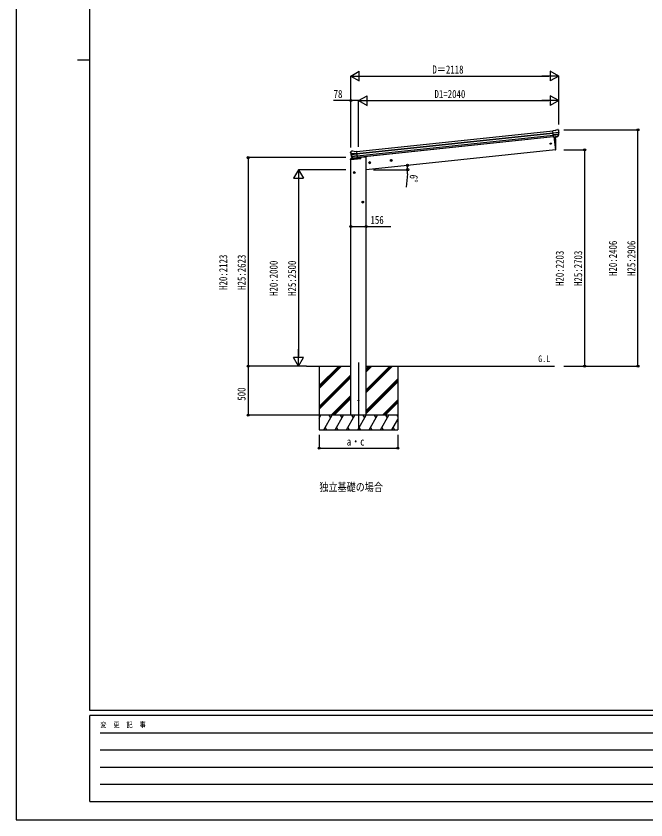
# Model space of a CAD drawing. Units: millimetres, scale not verified. Extents: x -10512 to 10512, y -7425 to 7425.
# Drawn here: x -10512 to -4096, y -7425 to 760 of the extents above; entities that cross this region are included whole.
import ezdxf
from ezdxf.enums import TextEntityAlignment as Align

# ---------------------------------------------------------------- set-up
doc = ezdxf.new("R2010")
doc.units = ezdxf.units.MM
doc.header["$LTSCALE"] = 30
for name, color, linetype in [('0-2_USER1', 3, 'Continuous'), ('0-3_YKK_12', 2, 'Continuous'), ('0-4_YKK_13', 4, 'Continuous'), ('0-5_YKK_A1', 4, 'Continuous'), ('0-6_YKK_D', 6, 'Continuous'), ('0-7_YKK_ZWAK', 7, 'Continuous')]:
    doc.layers.add(name, color=color, linetype=linetype)
doc.styles.add('ＭＳ ゴシック', font='')
doc.styles.get('ＭＳ ゴシック').set_extended_font_data('MS Gothic')

msp = doc.modelspace()

# ---------------------------------------------------------------- linework, layer by layer
at = {"layer": '0-3_YKK_12'}
msp.add_line((-7024.19, -2766.21), (-7024.19, -3459.53), dxfattribs=at)
at = {"layer": '0-4_YKK_13'}
for p, q in [((-5019.39, -404.91), (-5045.91, -407.7)), ((-5039.13, -472.25), (-5045.91, -407.7)), ((-4993.07, -396.11), (-4993.07, -396.11)), ((-4989.41, -397.2), (-4989.41, -397.2)), ((-4989.41, -397.2), (-4985.09, -400.7)), ((-4985.09, -400.7), (-4984.23, -401.4)), ((-4982.84, -405.09), (-4983.15, -403.24)), ((-5043.75, -428.23), (-4984.01, -421.95)), ((-4983.53, -427.82), (-5043.14, -434.08)), ((-4984.37, -444.57), (-5041.4, -450.57)), ((-4985.76, -449.23), (-5040.94, -455.03)), ((-4995.77, -467.47), (-5039.15, -472.03)), ((-5039.13, -472.25), (-5029.18, -471.21)), ((-5032.56, -471.56), (-5018.85, -601.94)), ((-5029.18, -471.21), (-5028.91, -471.27)), ((-5028.91, -471.27), (-5003.58, -468.61)), ((-5003.58, -468.61), (-5003.32, -468.49)), ((-5003.32, -468.49), (-4995.63, -467.68)), ((-4994.32, -465.81), (-4984.87, -447.51)), ((-4993.27, -466.24), (-4983.15, -447.98)), ((-7104.23, -628.06), (-7104.31, -626.19)), ((-7102.95, -623.29), (-7103.64, -624.16)), ((-7099.45, -618.98), (-7102.95, -623.29)), ((-7039.84, -638.03), (-7099.58, -644.31)), ((-7099.45, -618.98), (-7099.45, -618.97)), ((-7098.83, -650.15), (-7039.22, -643.88)), ((-7096.09, -617.15), (-7096.09, -617.15)), ((-7068.52, -620.28), (-7042, -617.5)), ((-7035.21, -682.05), (-7042, -617.5)), ((-5018.85, -601.94), (-5016.8, -601.65)), ((-7104.37, -699.97), (-7103.13, -690.55)), ((-7103.36, -699.86), (-7104.37, -699.97)), ((-7103.36, -699.86), (-7001.85, -689.19)), ((-7102.15, -690.62), (-7103.36, -699.86)), ((-7103.36, -699.86), (-7102.15, -690.62)), ((-7101.63, -690.63), (-7102.84, -699.81)), ((-7102.15, -690.62), (-7102.24, -689.69)), ((-7102.24, -689.69), (-7102.15, -690.62)), ((-6997.37, -679.6), (-7102.15, -690.62)), ((-7102.15, -690.62), (-6997.37, -679.6)), ((-6997.37, -679.67), (-7101.63, -690.63)), ((-7100.7, -691.04), (-7100.75, -690.54)), ((-6997.37, -680.18), (-7100.7, -691.04)), ((-7081.32, -685.7), (-7095.01, -669.95)), ((-7094.52, -666.36), (-7037.49, -660.37)), ((-7080.38, -685.07), (-7093.42, -669.13)), ((-7092.2, -670.63), (-7037.02, -664.83)), ((-7071.01, -685.81), (-7078.7, -686.62)), ((-7078.61, -686.38), (-7035.23, -681.82)), ((-7070.74, -685.88), (-7071.01, -685.81)), ((-7045.41, -683.21), (-7070.74, -685.88)), ((-7045.16, -683.1), (-7045.41, -683.21)), ((-7035.21, -682.05), (-7045.16, -683.1)), ((-7032.37, -682.35), (-7032.37, -683.85)), ((-6997.37, -684.22), (-6997.37, -679.6))]:
    msp.add_line(p, q, dxfattribs=at)
for points in [[(-5019.39, -404.91), (-5007.79, -397.94), (-5007.79, -397.94)], [(-5006.56, -397.53), (-5006.56, -397.53), (-4993.07, -396.11)], [(-7082.6, -615.73), (-7082.6, -615.73), (-7096.09, -617.15)], [(-7068.52, -620.28), (-7081.31, -615.88), (-7081.31, -615.88)], [(-7102.24, -689.69), (-6997.37, -678.67), (-6997.37, -679.6)]]:
    msp.add_lwpolyline(points, dxfattribs=at)
for centre, radius in [((-5065.65, -539.39), 6.5), ((-7023.94, -3154.45), 5)]:
    msp.add_circle(centre, radius, dxfattribs=at)
for centre, radius, start, end in [((-5006.24, -400.51), 3, 96.02369, 120.97631), ((-4992.55, -401.09), 5, 51.04426, 95.95574), ((-5176.39, -426.74), 192.44, 1.4271, 6.57578), ((-5183.73, -426.21), 202, 354.13916, 6), ((-5913.46, -561.73), 900, 357.63919, 5.84085), ((-4995.89, -464.79), 2.99, 285.2717, 331.00739), ((-4987.54, -446.14), 3, 332.69111, 354.20009), ((-5183.73, -426.21), 200.2, 354.20009, 359.53883), ((-4938.74, -419.84), 45.32, 182.67122, 185.64518), ((-4983.35, -429.16), 1.35, 95.1605, 97.91927), ((-4980.74, -427.6), 2.74, 179.02151, 184.43412), ((-4985.77, -446.53), 3, 331, 354.13916), ((-6903.34, -606.95), 202, 186, 197.86084), ((-6910.4, -609), 192.44, 185.42422, 190.5729), ((-7144.3, -651.65), 45.32, 6.35482, 9.32878), ((-7095.56, -622.12), 5, 96.04426, 140.95574), ((-7101.6, -650.51), 2.74, 7.56588, 12.97849), ((-7098.73, -651.49), 1.35, 94.08073, 96.8395), ((-6903.34, -606.95), 200.2, 192.46117, 197.79991), ((-7082.29, -618.72), 3, 71.02369, 95.97631), ((-5017.22, -598.68), 3, 278, 357.63919), ((-7102.14, -690.68), 1, 96, 172.5), ((-7102.86, -694.21), 3.66, 78.7113, 94.17753), ((-7102.86, -694.21), 3.66, 78.7113, 94.17753), ((-7092.75, -667.98), 3, 197.86084, 221), ((-7091.1, -667.23), 3, 197.79991, 219.30889), ((-7079.06, -683.74), 2.99, 220.99261, 266.7283), ((-7002.37, -684.22), 5, 276, 0)]:
    msp.add_arc(centre, radius, start, end, dxfattribs=at)
for centre, major_axis, ratio, start_param, end_param in [((-4985.1, -404.7), (-0.87, 5.91), 0.020485, 0.671432, 1.5691306), ((-4990.49, -400.18), (5.88, -1.31), 0.24881, 0.460585, 0.4641038), ((-4986.11, -403.73), (-2.34, 1.9), 0.995767, 3.9859716, 4.712389), ((-4996.09, -464.49), (-0.11, 3), 0.642905, 3.2459383, 4.203928), ((-4995.95, -464.69), (1.66, -2.51), 0.997631, 5.8041905, 5.8929484), ((-4996.02, -464.58), (3.53, -2.11), 0.650902, 5.2561448, 5.3289554), ((-4993.65, -464.23), (1.08, 3.13), 0.040856, 2.1135035, 2.1416249), ((-5181.42, -448.16), (-20.92, 199.05), 0.994373, 4.7113789, 4.7277536), ((-7101.31, -626.04), (1.9, 2.34), 0.995767, 1.5707963, 2.2972137), ((-7097.77, -621.66), (-5.48, -2.51), 0.24881, 5.8190815, 5.8226003), ((-7102.1, -627.2), (-0.38, 5.97), 0.020485, 4.7140547, 5.6117533), ((-6901.03, -628.89), (-20.92, 199.05), 0.994373, 1.5554317, 1.5718064), ((-7081.36, -683.66), (-1.71, 2.84), 0.040856, 4.1415604, 4.1696818), ((-7078.92, -683.41), (-0.51, 2.96), 0.642905, 2.0792573, 3.037247), ((-7078.97, -683.51), (-3.02, -2.79), 0.650902, 0.9542299, 1.0270405), ((-7079.01, -683.63), (-1.1, -2.8), 0.997631, 0.3902369, 0.4789948)]:
    msp.add_ellipse(centre, major_axis=major_axis, ratio=ratio, start_param=start_param, end_param=end_param, dxfattribs=at)
at = {"layer": '0-5_YKK_A1'}
for p, q in [((-7041.79, -619.49), (-5045.7, -409.69)), ((-7039.8, -638.38), (-5043.71, -428.59)), ((-7039.37, -642.56), (-5043.28, -432.76)), ((-7037.27, -662.42), (-5041.19, -452.62)), ((-5039.43, -469.36), (-7035.51, -679.16)), ((-5039.32, -470.36), (-6964.61, -672.71)), ((-5032.56, -471.56), (-5018.85, -601.94)), ((-5018.85, -601.94), (-6946.19, -804.51)), ((-7101.69, -3304.51), (-7101.69, -699.69)), ((-6964.61, -672.71), (-6964.01, -678.51)), ((-6946.19, -3304.45), (-6946.19, -678.51)), ((-6900.03, -732.29), (-6919.92, -734.38)), ((-6910.76, -725.87), (-6916.84, -730.28)), ((-6916.84, -730.28), (-6916.05, -737.74)), ((-6908.93, -743.28), (-6911.02, -723.39)), ((-6903.91, -728.92), (-6910.76, -725.87)), ((-6681.24, -709.29), (-6701.13, -711.38)), ((-6691.97, -702.87), (-6698.04, -707.28)), ((-6698.04, -707.28), (-6697.26, -714.75)), ((-6697.26, -714.75), (-6690.4, -717.8)), ((-6690.14, -720.28), (-6692.23, -700.39)), ((-6685.11, -705.92), (-6691.97, -702.87)), ((-6916.05, -737.74), (-6909.19, -740.8)), ((-7057.19, -834.06), (-7077.19, -834.06)), ((-7067.19, -826.55), (-7073.69, -830.31)), ((-7073.69, -830.31), (-7073.69, -837.81)), ((-7073.69, -837.81), (-7067.19, -841.56)), ((-7067.19, -844.06), (-7067.19, -824.06)), ((-7060.69, -830.31), (-7067.19, -826.55)), ((-6970.19, -1134.06), (-6990.19, -1134.06)), ((-6980.19, -1126.55), (-6986.69, -1130.31)), ((-6986.69, -1130.31), (-6986.69, -1137.81)), ((-6986.69, -1137.81), (-6980.19, -1141.56)), ((-6980.19, -1144.06), (-6980.19, -1124.06)), ((-6973.69, -1130.31), (-6980.19, -1126.55)), ((-7552.83, -2804.51), (-7101.69, -2804.51)), ((-7424.19, -2804.51), (-7424.19, -3454.51)), ((-7424.19, -3031.14), (-7197.56, -2804.51)), ((-7424.19, -3017), (-7211.7, -2804.51)), ((-7424.19, -3002.85), (-7225.85, -2804.51)), ((-6946.19, -2804.51), (-5027.25, -2804.51)), ((-6946.19, -3073.64), (-6677.06, -2804.51)), ((-6946.19, -3059.49), (-6691.2, -2804.51)), ((-6946.19, -3045.35), (-6705.35, -2804.51)), ((-6946.19, -2861.45), (-6889.25, -2804.51)), ((-6946.19, -2847.3), (-6903.4, -2804.51)), ((-6946.19, -2833.16), (-6917.54, -2804.51)), ((-6624.19, -2804.57), (-6624.19, -3454.51)), ((-7424.19, -3214.98), (-7102.19, -2892.99)), ((-7424.19, -3229.13), (-7102.19, -2907.13)), ((-7424.19, -3243.27), (-7102.19, -2921.27)), ((-6946.19, -3257.48), (-6624.19, -2935.49)), ((-6946.19, -3271.63), (-6624.19, -2949.63)), ((-6946.19, -3285.77), (-6624.19, -2963.77)), ((-7301.59, -3304.51), (-7102.19, -3105.12)), ((-7287.44, -3304.51), (-7102.19, -3119.26)), ((-7273.3, -3304.51), (-7102.19, -3133.4)), ((-6781.09, -3304.51), (-6624.19, -3147.62)), ((-6766.94, -3304.51), (-6624.19, -3161.76)), ((-6752.8, -3304.51), (-6624.19, -3175.9)), ((-6624.19, -3304.51), (-7424.19, -3304.51)), ((-7424.19, -3333.45), (-7407.49, -3304.51)), ((-7422.49, -3330.49), (-7424.19, -3327.53)), ((-7378.62, -3454.51), (-7292.02, -3304.51)), ((-7307.02, -3330.49), (-7322.02, -3304.51)), ((-7263.15, -3454.51), (-7176.55, -3304.51)), ((-7191.55, -3330.49), (-7206.55, -3304.51)), ((-7147.68, -3454.51), (-7061.07, -3304.51)), ((-7076.08, -3330.49), (-7091.08, -3304.51)), ((-7032.21, -3454.51), (-6945.61, -3304.51)), ((-6960.61, -3330.49), (-6975.61, -3304.51)), ((-6916.74, -3454.51), (-6830.14, -3304.51)), ((-6845.14, -3330.49), (-6860.14, -3304.51)), ((-6801.27, -3454.51), (-6714.67, -3304.51)), ((-6729.67, -3330.49), (-6744.67, -3304.51)), ((-6685.8, -3454.51), (-6624.19, -3347.8)), ((-6624.19, -3313.17), (-6629.2, -3304.51)), ((-7363.62, -3428.53), (-7348.62, -3454.51)), ((-7248.15, -3428.53), (-7233.15, -3454.51)), ((-7132.68, -3428.53), (-7117.68, -3454.51)), ((-7017.21, -3428.53), (-7002.21, -3454.51)), ((-6901.74, -3428.53), (-6886.74, -3454.51)), ((-6786.27, -3428.53), (-6771.27, -3454.51)), ((-6670.8, -3428.53), (-6655.8, -3454.51)), ((-7424.19, -3454.51), (-6624.19, -3454.51))]:
    msp.add_line(p, q, dxfattribs=at)
for points in [[(-6946.19, -678.51), (-6966.19, -678.51), (-6997.37, -681.79)], [(-6909.19, -740.8), (-6903.12, -736.39), (-6903.91, -728.92)], [(-6690.4, -717.8), (-6684.33, -713.39), (-6685.11, -705.92)], [(-7067.19, -841.56), (-7060.69, -837.81), (-7060.69, -830.31)], [(-6980.19, -1141.56), (-6973.69, -1137.81), (-6973.69, -1130.31)]]:
    msp.add_lwpolyline(points, dxfattribs=at)
for centre, radius in [((-6909.98, -733.33), 8.5), ((-6909.98, -733.33), 7.7), ((-6909.98, -733.33), 6.5), ((-6691.18, -710.34), 8.5), ((-6691.18, -710.34), 7.7), ((-6691.18, -710.34), 6.5), ((-7067.19, -834.06), 8.5), ((-7067.19, -834.06), 7.7), ((-7067.19, -834.06), 6.5), ((-6980.19, -1134.06), 8.5), ((-6980.19, -1134.06), 7.7), ((-6980.19, -1134.06), 6.5)]:
    msp.add_circle(centre, radius, dxfattribs=at)
at = {"layer": '0-6_YKK_D'}
for p, q in [((-7102.19, 148.89), (-7015.59, 198.89)), ((-7015.59, 98.89), (-7015.59, 198.89)), ((-4983.81, 148.89), (-5070.41, 198.89)), ((-5070.41, 198.89), (-5070.41, 98.89)), ((-7102.19, -568.53), (-7102.19, 149.89)), ((-7102.19, 148.89), (-7015.59, 98.89)), ((-7102.19, 148.89), (-6928.99, 148.89)), ((-7002.19, 148.89), (-5083.81, 148.89)), ((-4983.81, 148.89), (-5157.01, 148.89)), ((-4983.81, 148.89), (-5070.41, 98.89)), ((-4983.81, -345.79), (-4983.81, 149.89)), ((-7023.94, -101.11), (-6937.34, -51.11)), ((-6937.34, -151.11), (-6937.34, -51.11)), ((-4983.81, -101.11), (-5070.41, -51.11)), ((-5070.41, -51.11), (-5070.41, -151.11)), ((-7101.69, -578.53), (-7101.69, -100.11)), ((-7023.94, -570.36), (-7023.94, -100.11)), ((-7023.94, -570.36), (-7023.94, -100.11)), ((-7023.94, -101.11), (-6937.34, -151.11)), ((-7023.94, -101.11), (-6850.74, -101.11)), ((-6923.94, -101.11), (-5083.81, -101.11)), ((-4983.81, -101.11), (-5157.01, -101.11)), ((-4983.81, -101.11), (-5070.41, -151.11)), ((-4983.81, -344.79), (-4983.81, -100.11)), ((-4931.98, -398.1), (-4176.21, -398.1)), ((-4177.21, -2804.51), (-4177.21, -398.1)), ((-4932.98, -601.94), (-4719.12, -601.94)), ((-4720.12, -601.94), (-4720.12, -2804.51)), ((-7152.19, -682), (-8149.38, -682)), ((-8148.38, -682), (-8148.38, -2804.51)), ((-7634.63, -804.51), (-7684.63, -891.11)), ((-7152.19, -804.51), (-7635.63, -804.51)), ((-7634.63, -804.51), (-7584.63, -891.11)), ((-7634.63, -804.51), (-7634.63, -977.71)), ((-6871.83, -804.51), (-6522.28, -804.51)), ((-7684.63, -891.11), (-7584.63, -891.11)), ((-6525.42, -846.95), (-6539, -981.6)), ((-7634.63, -904.51), (-7634.63, -2704.51)), ((-7634.63, -2804.51), (-7634.63, -2631.3)), ((-7634.63, -2804.51), (-7684.63, -2717.91)), ((-7584.63, -2717.91), (-7684.63, -2717.91)), ((-7634.63, -2804.51), (-7584.63, -2717.91)), ((-7553.83, -2804.51), (-8149.38, -2804.51)), ((-7553.83, -2804.51), (-8149.38, -2804.51)), ((-8148.38, -2804.51), (-8148.38, -3304.51)), ((-7553.83, -2804.51), (-7635.63, -2804.51)), ((-4932.98, -2804.51), (-4719.12, -2804.51)), ((-4932.98, -2804.51), (-4176.21, -2804.51)), ((-7425.19, -3304.51), (-8149.38, -3304.51)), ((-7424.19, -3505.45), (-7424.19, -3641.22)), ((-6624.19, -3505.45), (-6624.19, -3641.22)), ((-7424.19, -3640.22), (-6624.19, -3640.22))]:
    msp.add_line(p, q, dxfattribs=at)
for points in [[(-7023.94, -101.11), (-7101.69, -101.11), (-7279.53, -101.11)], [(-7101.69, -1384.06), (-6946.19, -1384.06), (-6696.36, -1384.06)]]:
    msp.add_lwpolyline(points, dxfattribs=at)
for centre in [(-7101.69, -101.11), (-4177.21, -398.1), (-4720.12, -601.94), (-8148.38, -682), (-6525.6, -760.3), (-6523.28, -804.51), (-7101.69, -1384.06), (-6946.19, -1384.06), (-8148.38, -2804.51), (-8148.38, -2804.51), (-4720.12, -2804.51), (-4177.21, -2804.51), (-8148.38, -3304.51), (-7424.19, -3640.22), (-6624.19, -3640.22)]:
    msp.add_circle(centre, 10.62, dxfattribs=at)
for start, end in [(0, 6), (354.23974, 0)]:
    msp.add_arc((-6946.19, -804.51), 422.91, start, end, dxfattribs=at)
at = {"layer": '0-7_YKK_ZWAK'}
for p, q in [((-9762.45, -6312.5), (-9762.45, 6937.5)), ((-9887.45, 312.5), (-9762.45, 312.5)), ((9737.55, -6312.5), (-9762.45, -6312.5)), ((-3262.45, -6362.5), (-9762.45, -6362.5)), ((-9762.45, -7237.5), (-9762.45, -6362.5)), ((-9656.2, -6537.5), (-3387.45, -6537.5)), ((-9656.2, -6712.5), (-3387.45, -6712.5)), ((-9656.2, -6887.5), (-3387.45, -6887.5)), ((-9656.2, -7062.5), (-3387.45, -7062.5)), ((-9762.45, -7237.5), (-3262.45, -7237.5))]:
    msp.add_line(p, q, dxfattribs=at)
msp.add_lwpolyline([(-10512.5, -7425), (10512.5, -7425), (10512.5, 7425), (-10512.5, 7425)], close=True, dxfattribs=at)

# ---------------------------------------------------------------- texts
at = {"layer": '0-2_USER1', "style": 'ＭＳ ゴシック', "width": 0.8}
for s, height, p in [('G.L', 65.98, (-5193.76, -2782.04)), ('独立基礎の場合', 82.48, (-7422.18, -4102.78))]:
    msp.add_text(s, height=height, dxfattribs=at).set_placement(p, align=Align.BOTTOM_LEFT)
at = {"layer": '0-6_YKK_D', "style": 'ＭＳ ゴシック', "width": 0.8}
for s, p in [('D＝2118', (-6271, 149.69)), ('78', (-7277.86, -99.44)), ('D1=2040', (-6249.88, -99.78)), ('156', (-6902.03, -1382.39)), ('a・c', (-7144.19, -3638.62))]:
    msp.add_text(s, height=82.48, dxfattribs=at).set_placement(p, align=Align.BOTTOM_LEFT)
for s, rotation, p in [('6°', 264.24, (-6523.92, -848.78)), ('H20:2406', 90, (-4366.38, -1886.3)), ('H25:2906', 90, (-4178.88, -1886.3)), ('H20:2203', 90, (-4908.42, -1988.22)), ('H25:2703', 90, (-4720.92, -1988.22)), ('H20:2123', 90, (-8336.68, -2028.26)), ('H25:2623', 90, (-8149.18, -2028.26)), ('H20:2000', 90, (-7822.93, -2089.51)), ('H25:2500', 90, (-7635.43, -2089.51)), ('500', 90, (-8150.04, -3156.51))]:
    msp.add_text(s, height=82.48, rotation=rotation, dxfattribs=at).set_placement(p, align=Align.BOTTOM_LEFT)
at = {"layer": '0-7_YKK_ZWAK', "style": 'ＭＳ ゴシック', "width": 0.8}
msp.add_text('変  更  記  事', height=54.99, dxfattribs=at).set_placement((-9653.28, -6500), align=Align.BOTTOM_LEFT)

doc.saveas('drawing.dxf')
